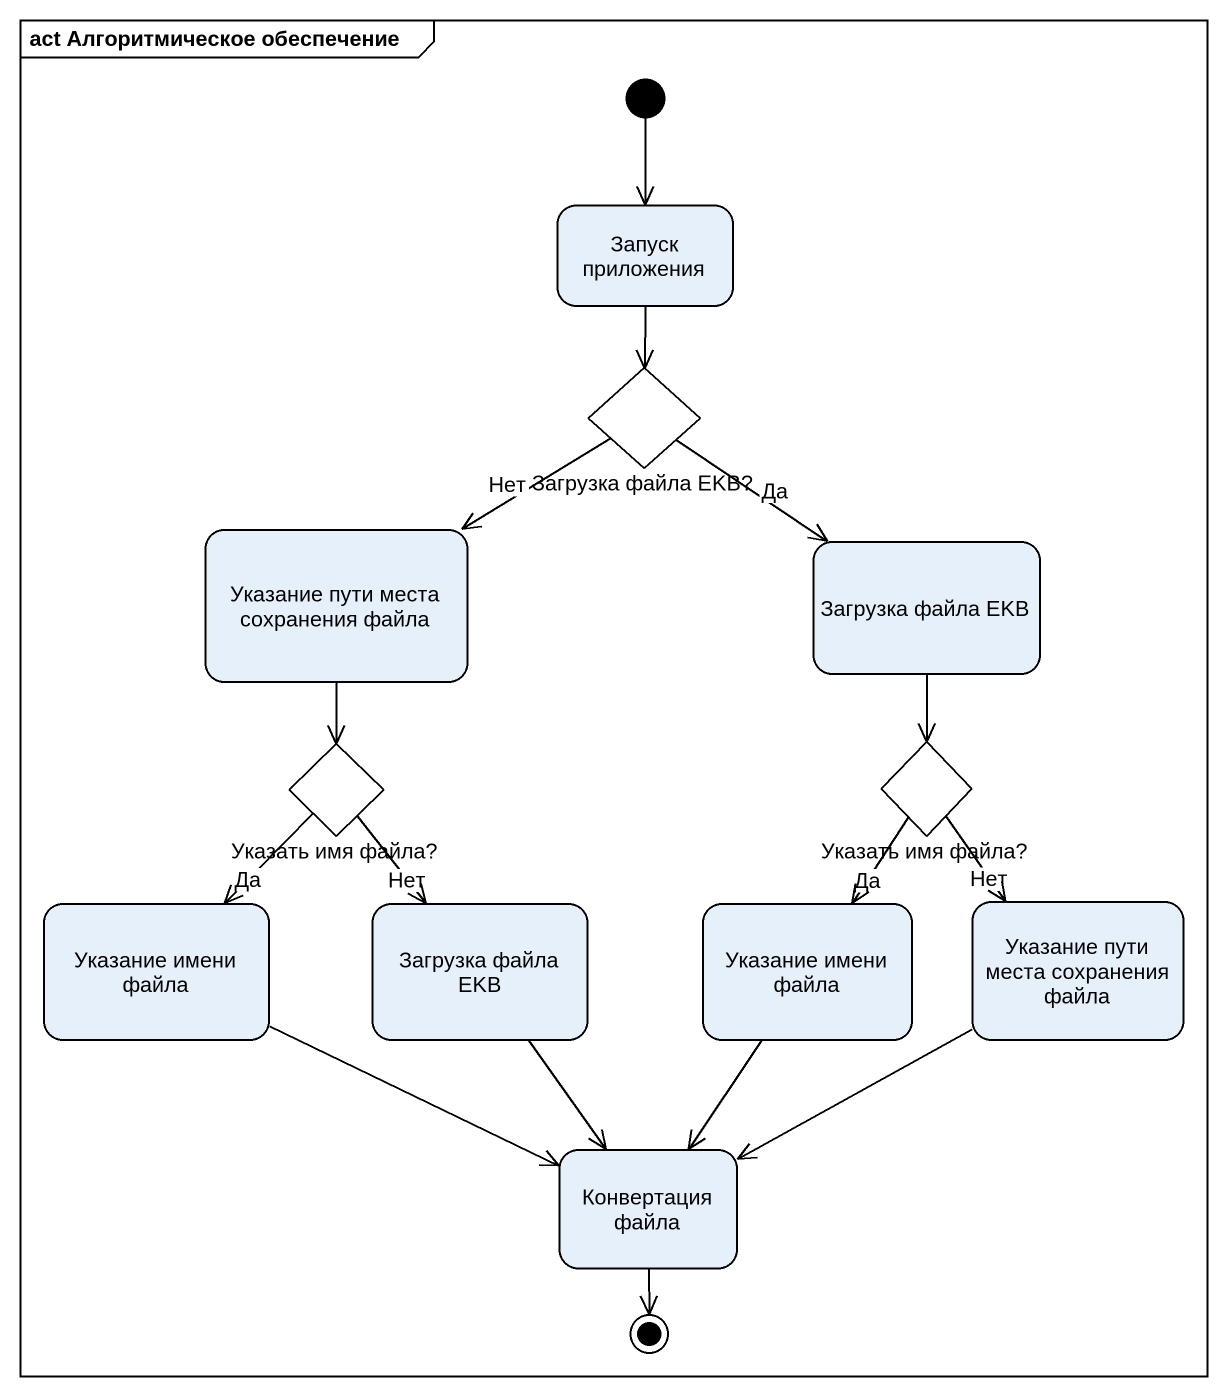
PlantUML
@startuml
mainframe act Алгоритмическое обеспечение
hide empty description
state "Запуск приложения" as Запуск_приложения
state "Загрузка файла EKB?" as Загрузка_файла_EKB <<choice>>
state "Указание пути места сохранения файла" as Указание_пути_места
state "Загрузка файла EKB" as Загрузка_файла_EKB_2
state "Указать имя файла?" as Указать_имя_файла <<choice>>
state "Указать имя файла?" as Указать_имя_файла_2 <<choice>>
state "Указание имени файла" as Указание_имени_файла
state "Загрузка файла EKB" as Загрузка_файла_EKB_3
state "Указание имени файла" as Указание_имени_файла_2
state "Указание пути места сохранения файла" as Указание_пути_места_2
state "Конвертация файла" as Конвертация_файла
[*] --> Запуск_приложения
Запуск_приложения --> Загрузка_файла_EKB
Загрузка_файла_EKB --> Указание_пути_места : Нет
Загрузка_файла_EKB --> Загрузка_файла_EKB_2 : Да
Указание_пути_места --> Указать_имя_файла
Загрузка_файла_EKB_2 --> Указать_имя_файла_2
Указать_имя_файла --> Указание_имени_файла : Да
Указать_имя_файла --> Загрузка_файла_EKB_3 : Нет
Указать_имя_файла_2 --> Указание_имени_файла_2 : Да
Указать_имя_файла_2 --> Указание_пути_места_2 : Нет
Указание_имени_файла -right-> Конвертация_файла
Загрузка_файла_EKB_3 --> Конвертация_файла
Указание_имени_файла_2 --> Конвертация_файла
Указание_пути_места_2 -left-> Конвертация_файла
Конвертация_файла --> [*]
@enduml
